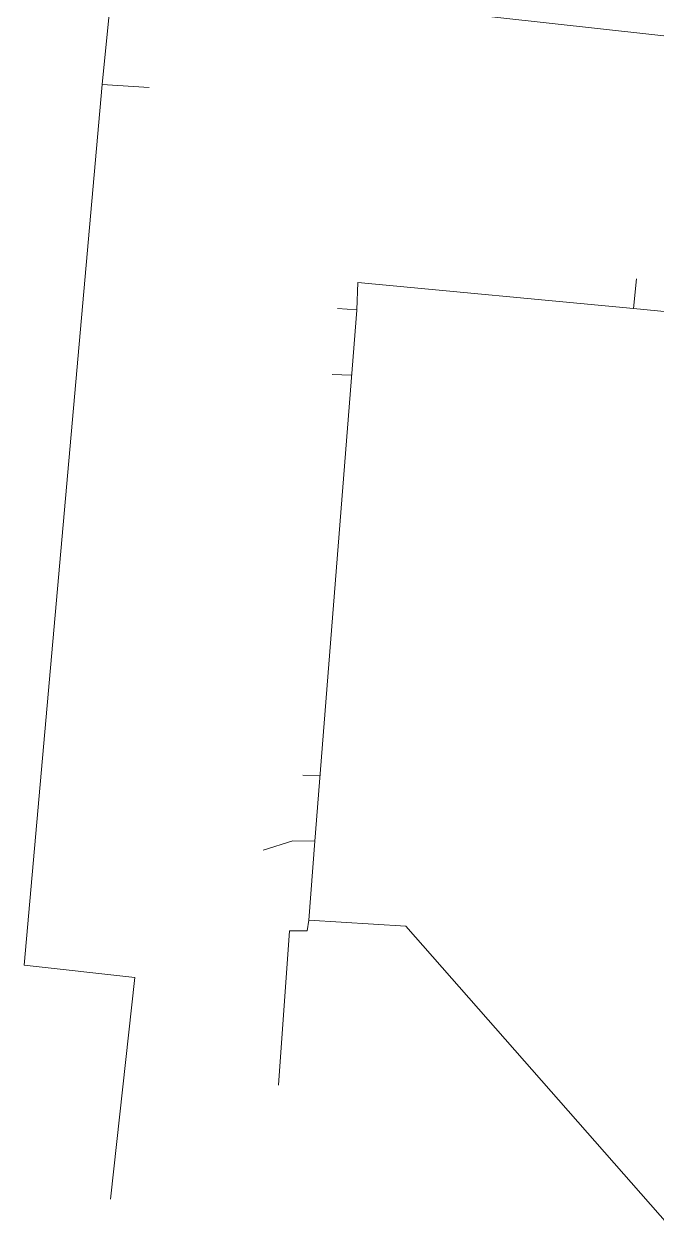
# Model space of a CAD drawing. Header units: metres. Extents: x 105014 to 106600, y 111320 to 118425.
# Drawn here: x 105803.7 to 105855.1, y 117237.2 to 117335.6 of the extents above; entities that cross this region are included whole.
import ezdxf

# ---------------------------------------------------------------- set-up
doc = ezdxf.new("R2010")
doc.units = ezdxf.units.M
doc.layers.add('30-RED-VANTI-EXIST', color=52, linetype='CONTINUOUS', lineweight=13)
doc.layers.add('35-RH-ACUE-MENOR-EXIST', color=151, linetype='CONTINUOUS', lineweight=13)

msp = doc.modelspace()

# ---------------------------------------------------------------- linework, layer by layer
at = {"layer": '30-RED-VANTI-EXIST'}
for points in [[(105830.7331, 117312.3705), (105830.8191, 117314.5653), (105853.2233, 117312.4607)], [(105853.4527, 117314.8811), (105853.2233, 117312.4607)], [(105827.3343, 117269.2119), (105830.7319, 117312.3403), (105830.7331, 117312.3705)], [(105829.1815, 117312.4783), (105830.7331, 117312.3705)], [(105853.2233, 117312.4607), (105858.2229, 117311.9905)], [(105828.7225, 117307.1047), (105830.3147, 117307.0641)], [(105826.3611, 117274.5729), (105827.7357, 117274.5323)], [(105823.1443, 117268.4725), (105825.5505, 117269.2397), (105827.3343, 117269.2119)], [(105826.8293, 117262.8022), (105827.3343, 117269.2119)], [(105826.8293, 117262.8022), (105826.7177, 117261.9163), (105825.2693, 117261.9163), (105824.3865, 117249.3975)], [(105856.7626, 117237.2473), (105834.7219, 117262.3131), (105826.8293, 117262.8022)]]:
    msp.add_lwpolyline(points, dxfattribs=at)
at = {"layer": '35-RH-ACUE-MENOR-EXIST'}
for points in [[(105810.04, 117330.66), (105810.85, 117338.56)], [(105814.7, 117339.15), (105878.01, 117332.15)], [(105803.72, 117259.13), (105810.04, 117330.66)], [(105813.87, 117330.4), (105810.04, 117330.66)], [(105812.72, 117258.13), (105803.72, 117259.13)], [(105810.72, 117240.13), (105812.72, 117258.13)]]:
    msp.add_lwpolyline(points, dxfattribs=at)

doc.saveas('drawing.dxf')
